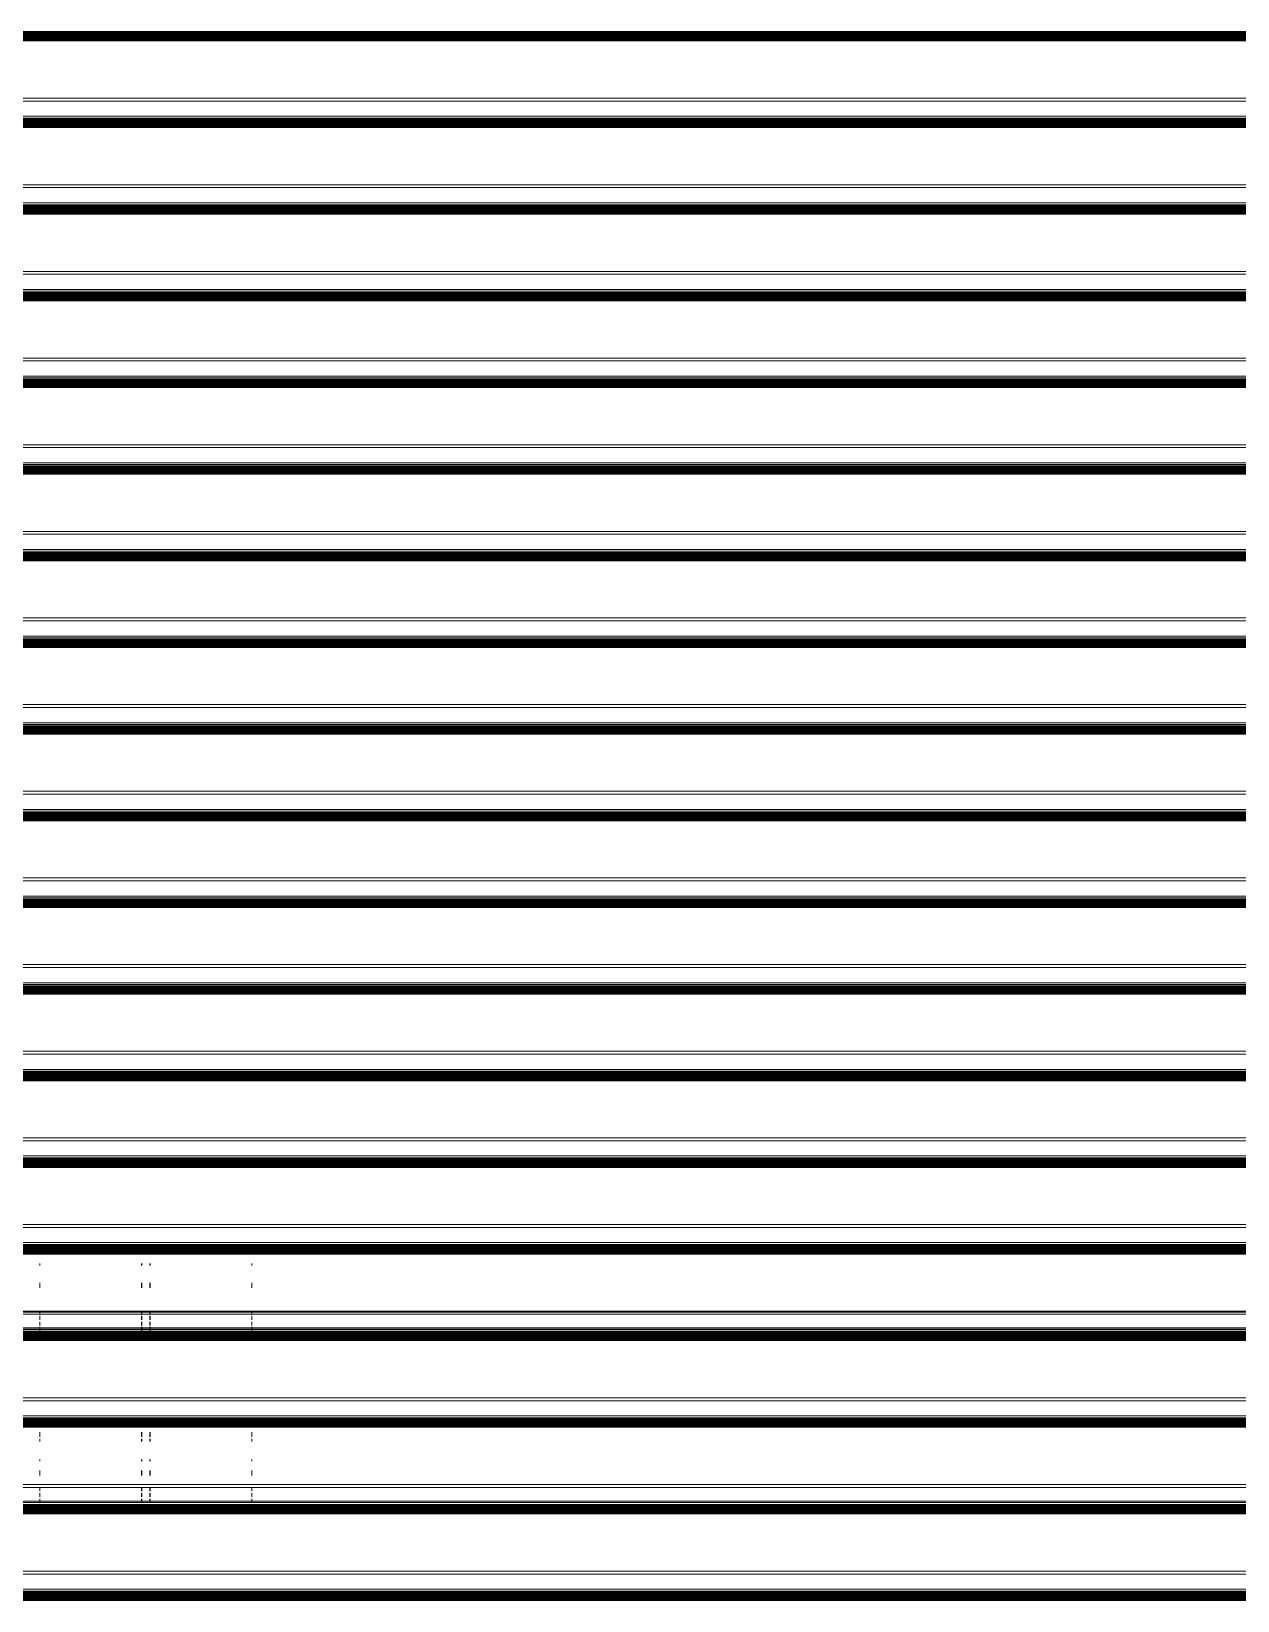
# Model space of a CAD drawing. Header units: inches. Extents: x 5914 to 162157, y -20538 to 282354.
# Drawn here: x 154312.62 to 154338.72, y -20333.28 to -20299.34 of the extents above; entities that cross this region are included whole.
import ezdxf

# ---------------------------------------------------------------- set-up
doc = ezdxf.new("R2010")
doc.units = ezdxf.units.IN
doc.header["$MEASUREMENT"] = 0
doc.layers.add('DOOR-WIN RA', color=3, linetype='Continuous', lineweight=20)
doc.layers.add('HATCH RA', color=8, linetype='Continuous', lineweight=5)

# ---------------------------------------------------------------- blocks, each defined once
blk = doc.blocks.new('TDG')
at = {"layer": 'DOOR-WIN RA'}
for p, q in [((158902.078, -15992.603), (158968.483, -15992.603)), ((158968.481, -15992.628), (158902.078, -15992.628)), ((158968.481, -15992.631), (158902.078, -15992.631)), ((158968.48, -15992.647), (158902.078, -15992.647)), ((158968.48, -15992.664), (158902.078, -15992.664)), ((158968.479, -15992.683), (158902.078, -15992.683)), ((158968.479, -15992.702), (158902.078, -15992.702)), ((158968.479, -15992.721), (158902.078, -15992.721)), ((158968.478, -15992.741), (158902.078, -15992.741)), ((158968.479, -15992.761), (158902.078, -15992.761)), ((158968.479, -15992.781), (158902.078, -15992.781)), ((158968.479, -15992.8), (158902.078, -15992.8)), ((158968.48, -15992.818), (158902.078, -15992.818)), ((158968.476, -15994.111), (158902.078, -15994.111)), ((158968.472, -15994.177), (158902.078, -15994.177)), ((158968.483, -15994.52), (158902.078, -15994.52)), ((158902.078, -15994.562), (158968.58, -15994.562)), ((158968.481, -15994.587), (158902.078, -15994.587)), ((158968.481, -15994.589), (158902.078, -15994.589)), ((158968.48, -15994.606), (158902.078, -15994.606)), ((158968.48, -15994.623), (158902.078, -15994.623)), ((158968.479, -15994.641), (158902.078, -15994.641)), ((158968.479, -15994.66), (158902.078, -15994.66)), ((158968.479, -15994.68), (158902.078, -15994.68)), ((158968.478, -15994.7), (158902.078, -15994.7)), ((158968.479, -15994.72), (158902.078, -15994.72)), ((158968.479, -15994.739), (158902.078, -15994.739)), ((158968.479, -15994.758), (158902.078, -15994.758)), ((158968.48, -15994.777), (158902.078, -15994.777)), ((158968.476, -15996.07), (158902.078, -15996.07)), ((158968.472, -15996.135), (158902.078, -15996.135)), ((158968.483, -15996.479), (158902.078, -15996.479)), ((158902.078, -15996.521), (158968.483, -15996.521)), ((158968.481, -15996.546), (158902.078, -15996.546)), ((158968.481, -15996.548), (158902.078, -15996.548)), ((158968.48, -15996.564), (158902.078, -15996.564)), ((158968.48, -15996.582), (158902.078, -15996.582)), ((158968.479, -15996.6), (158902.078, -15996.6)), ((158968.479, -15996.619), (158902.078, -15996.619)), ((158968.479, -15996.639), (158902.078, -15996.639)), ((158968.478, -15996.659), (158902.078, -15996.659)), ((158968.479, -15996.679), (158902.078, -15996.679)), ((158968.479, -15996.698), (158902.078, -15996.698)), ((158968.479, -15996.717), (158902.078, -15996.717)), ((158968.48, -15996.735), (158902.078, -15996.735)), ((158968.476, -15998.029), (158902.078, -15998.029)), ((158968.472, -15998.094), (158902.078, -15998.094)), ((158968.483, -15998.438), (158902.078, -15998.438)), ((158902.078, -15998.479), (158968.483, -15998.479)), ((158968.481, -15998.504), (158902.078, -15998.504)), ((158968.481, -15998.507), (158902.078, -15998.507)), ((158968.48, -15998.523), (158902.078, -15998.523)), ((158968.48, -15998.54), (158902.078, -15998.54)), ((158968.479, -15998.559), (158902.078, -15998.559)), ((158968.479, -15998.578), (158902.078, -15998.578)), ((158968.479, -15998.597), (158902.078, -15998.597)), ((158968.478, -15998.617), (158902.078, -15998.617)), ((158968.479, -15998.637), (158902.078, -15998.637)), ((158968.479, -15998.657), (158902.078, -15998.657)), ((158968.479, -15998.676), (158902.078, -15998.676)), ((158968.48, -15998.694), (158902.078, -15998.694)), ((158968.476, -15999.987), (158902.078, -15999.987)), ((158968.472, -16000.053), (158902.078, -16000.053)), ((158968.483, -16000.396), (158902.078, -16000.396)), ((158902.078, -16000.438), (158968.483, -16000.438)), ((158968.481, -16000.463), (158902.078, -16000.463)), ((158968.481, -16000.466), (158902.078, -16000.466)), ((158968.48, -16000.482), (158902.078, -16000.482)), ((158968.48, -16000.499), (158902.078, -16000.499)), ((158968.479, -16000.517), (158902.078, -16000.517)), ((158968.479, -16000.536), (158902.078, -16000.536)), ((158968.479, -16000.556), (158902.078, -16000.556)), ((158968.478, -16000.576), (158902.078, -16000.576)), ((158968.479, -16000.596), (158902.078, -16000.596)), ((158968.479, -16000.616), (158902.078, -16000.616)), ((158968.479, -16000.635), (158902.078, -16000.635)), ((158968.48, -16000.653), (158902.078, -16000.653)), ((158968.476, -16001.946), (158902.078, -16001.946)), ((158968.472, -16002.011), (158902.078, -16002.011)), ((158968.483, -16002.355), (158902.078, -16002.355)), ((158902.078, -16002.397), (158968.483, -16002.397)), ((158968.481, -16002.422), (158902.078, -16002.422)), ((158968.481, -16002.424), (158902.078, -16002.424)), ((158968.48, -16002.44), (158902.078, -16002.44)), ((158968.48, -16002.458), (158902.078, -16002.458)), ((158968.479, -16002.476), (158902.078, -16002.476)), ((158968.479, -16002.495), (158902.078, -16002.495)), ((158968.479, -16002.515), (158902.078, -16002.515)), ((158968.478, -16002.535), (158902.078, -16002.535)), ((158968.479, -16002.555), (158902.078, -16002.555)), ((158968.479, -16002.574), (158902.078, -16002.574)), ((158968.479, -16002.593), (158902.078, -16002.593)), ((158968.48, -16002.611), (158902.078, -16002.611)), ((158968.476, -16003.905), (158902.078, -16003.905)), ((158968.472, -16003.97), (158902.078, -16003.97)), ((158968.483, -16004.314), (158902.078, -16004.314)), ((158902.078, -16004.355), (158968.58, -16004.355)), ((158968.481, -16004.38), (158902.078, -16004.38)), ((158968.481, -16004.383), (158902.078, -16004.383)), ((158968.48, -16004.399), (158902.078, -16004.399)), ((158968.48, -16004.416), (158902.078, -16004.416)), ((158968.479, -16004.435), (158902.078, -16004.435)), ((158968.479, -16004.454), (158902.078, -16004.454)), ((158968.479, -16004.474), (158902.078, -16004.474)), ((158968.478, -16004.493), (158902.078, -16004.493)), ((158968.479, -16004.513), (158902.078, -16004.513)), ((158968.479, -16004.533), (158902.078, -16004.533)), ((158968.479, -16004.552), (158902.078, -16004.552)), ((158968.48, -16004.57), (158902.078, -16004.57)), ((158968.476, -16005.863), (158902.078, -16005.863)), ((158968.472, -16005.929), (158902.078, -16005.929)), ((158968.483, -16006.272), (158902.078, -16006.272)), ((158902.078, -16006.314), (158968.483, -16006.314)), ((158968.481, -16006.339), (158902.078, -16006.339)), ((158968.481, -16006.342), (158902.078, -16006.342)), ((158968.48, -16006.358), (158902.078, -16006.358)), ((158968.48, -16006.375), (158902.078, -16006.375)), ((158968.479, -16006.393), (158902.078, -16006.393)), ((158968.479, -16006.413), (158902.078, -16006.413)), ((158968.479, -16006.432), (158902.078, -16006.432)), ((158968.478, -16006.452), (158902.078, -16006.452)), ((158968.479, -16006.472), (158902.078, -16006.472)), ((158968.479, -16006.492), (158902.078, -16006.492)), ((158968.479, -16006.511), (158902.078, -16006.511)), ((158968.48, -16006.529), (158902.078, -16006.529)), ((158968.476, -16007.822), (158902.078, -16007.822)), ((158968.472, -16007.888), (158902.078, -16007.888)), ((158968.483, -16008.231), (158902.078, -16008.231)), ((158902.078, -16008.273), (158968.483, -16008.273)), ((158968.481, -16008.298), (158902.078, -16008.298)), ((158968.481, -16008.3), (158902.078, -16008.3)), ((158968.48, -16008.316), (158902.078, -16008.316)), ((158968.48, -16008.334), (158902.078, -16008.334)), ((158968.479, -16008.352), (158902.078, -16008.352)), ((158968.479, -16008.371), (158902.078, -16008.371)), ((158968.479, -16008.391), (158902.078, -16008.391)), ((158968.478, -16008.411), (158902.078, -16008.411)), ((158968.479, -16008.431), (158902.078, -16008.431)), ((158968.479, -16008.45), (158902.078, -16008.45)), ((158968.479, -16008.469), (158902.078, -16008.469)), ((158968.48, -16008.487), (158902.078, -16008.487)), ((158968.476, -16009.781), (158902.078, -16009.781)), ((158968.472, -16009.846), (158902.078, -16009.846)), ((158968.483, -16010.19), (158902.078, -16010.19)), ((158902.078, -16010.231), (158968.483, -16010.231)), ((158968.481, -16010.256), (158902.078, -16010.256)), ((158968.481, -16010.259), (158902.078, -16010.259)), ((158968.48, -16010.275), (158902.078, -16010.275)), ((158968.48, -16010.292), (158902.078, -16010.292)), ((158968.479, -16010.311), (158902.078, -16010.311)), ((158968.479, -16010.33), (158902.078, -16010.33)), ((158968.479, -16010.35), (158902.078, -16010.35)), ((158968.478, -16010.369), (158902.078, -16010.369)), ((158968.479, -16010.389), (158902.078, -16010.389)), ((158968.479, -16010.409), (158902.078, -16010.409)), ((158968.479, -16010.428), (158902.078, -16010.428)), ((158968.48, -16010.446), (158902.078, -16010.446)), ((158968.476, -16011.739), (158902.078, -16011.739)), ((158968.472, -16011.805), (158902.078, -16011.805)), ((158968.483, -16012.148), (158902.078, -16012.148)), ((158902.078, -16012.19), (158968.483, -16012.19)), ((158968.481, -16012.215), (158902.078, -16012.215)), ((158968.481, -16012.218), (158902.078, -16012.218)), ((158968.48, -16012.234), (158902.078, -16012.234)), ((158968.48, -16012.251), (158902.078, -16012.251)), ((158968.479, -16012.269), (158902.078, -16012.269)), ((158968.479, -16012.289), (158902.078, -16012.289)), ((158968.479, -16012.308), (158902.078, -16012.308)), ((158968.478, -16012.328), (158902.078, -16012.328)), ((158968.479, -16012.348), (158902.078, -16012.348)), ((158968.479, -16012.368), (158902.078, -16012.368)), ((158968.479, -16012.387), (158902.078, -16012.387)), ((158968.48, -16012.405), (158902.078, -16012.405)), ((158968.476, -16013.698), (158902.078, -16013.698)), ((158968.472, -16013.764), (158902.078, -16013.764)), ((158968.483, -16014.107), (158902.078, -16014.107)), ((158902.078, -16014.149), (158968.483, -16014.149)), ((158968.481, -16014.174), (158902.078, -16014.174)), ((158968.481, -16014.176), (158902.078, -16014.176)), ((158968.48, -16014.192), (158902.078, -16014.192)), ((158968.48, -16014.21), (158902.078, -16014.21)), ((158968.479, -16014.228), (158902.078, -16014.228)), ((158968.479, -16014.247), (158902.078, -16014.247)), ((158968.479, -16014.267), (158902.078, -16014.267)), ((158968.478, -16014.287), (158902.078, -16014.287)), ((158968.479, -16014.307), (158902.078, -16014.307)), ((158968.479, -16014.326), (158902.078, -16014.326)), ((158968.479, -16014.345), (158902.078, -16014.345)), ((158968.48, -16014.364), (158902.078, -16014.364)), ((158968.476, -16015.657), (158902.078, -16015.657)), ((158968.472, -16015.722), (158902.078, -16015.722)), ((158968.483, -16016.066), (158902.078, -16016.066)), ((158902.078, -16016.107), (158968.483, -16016.107)), ((158968.481, -16016.132), (158902.078, -16016.132)), ((158968.481, -16016.135), (158902.078, -16016.135)), ((158968.48, -16016.151), (158902.078, -16016.151)), ((158968.48, -16016.168), (158902.078, -16016.168)), ((158968.479, -16016.187), (158902.078, -16016.187)), ((158968.479, -16016.206), (158902.078, -16016.206)), ((158968.479, -16016.226), (158902.078, -16016.226)), ((158968.478, -16016.246), (158902.078, -16016.246)), ((158968.479, -16016.265), (158902.078, -16016.265)), ((158968.479, -16016.285), (158902.078, -16016.285)), ((158968.479, -16016.304), (158902.078, -16016.304)), ((158968.48, -16016.322), (158902.078, -16016.322)), ((158968.476, -16017.615), (158902.078, -16017.615)), ((158968.472, -16017.681), (158902.078, -16017.681)), ((158968.483, -16018.024), (158902.078, -16018.024)), ((158902.078, -16018.066), (158968.483, -16018.066)), ((158968.481, -16018.091), (158902.078, -16018.091)), ((158968.481, -16018.094), (158902.078, -16018.094)), ((158968.48, -16018.11), (158902.078, -16018.11)), ((158968.48, -16018.127), (158902.078, -16018.127)), ((158968.479, -16018.145), (158902.078, -16018.145)), ((158968.479, -16018.165), (158902.078, -16018.165)), ((158968.479, -16018.184), (158902.078, -16018.184)), ((158968.478, -16018.204), (158902.078, -16018.204)), ((158968.479, -16018.224), (158902.078, -16018.224)), ((158968.479, -16018.244), (158902.078, -16018.244)), ((158968.479, -16018.263), (158902.078, -16018.263)), ((158968.48, -16018.281), (158902.078, -16018.281)), ((158968.476, -16019.574), (158902.078, -16019.574)), ((158968.472, -16019.64), (158902.078, -16019.64)), ((158968.483, -16019.983), (158902.078, -16019.983)), ((158917.046, -16020.025), (158917.429, -16020.025)), ((158917.429, -16020.05), (158917.046, -16020.05)), ((158917.429, -16020.052), (158917.046, -16020.052)), ((158917.429, -16020.068), (158917.046, -16020.068)), ((158917.429, -16020.086), (158917.046, -16020.086)), ((158917.429, -16020.104), (158917.046, -16020.104)), ((158917.429, -16020.106), (158917.046, -16020.106)), ((158917.429, -16020.123), (158917.046, -16020.123)), ((158917.429, -16020.143), (158917.046, -16020.143)), ((158917.429, -16020.05), (158917.429, -16020.025)), ((158917.429, -16020.025), (158919.73, -16020.025)), ((158919.73, -16020.05), (158917.429, -16020.05)), ((158917.429, -16020.052), (158917.429, -16020.05)), ((158919.73, -16020.052), (158917.429, -16020.052)), ((158917.429, -16020.068), (158917.429, -16020.052)), ((158919.73, -16020.068), (158917.429, -16020.068)), ((158917.429, -16020.086), (158917.429, -16020.068)), ((158919.73, -16020.086), (158917.429, -16020.086)), ((158917.429, -16020.104), (158917.429, -16020.086)), ((158917.429, -16020.106), (158917.429, -16020.104)), ((158919.73, -16020.104), (158917.429, -16020.104)), ((158917.429, -16020.123), (158917.429, -16020.106)), ((158919.73, -16020.106), (158917.429, -16020.106)), ((158919.73, -16020.123), (158917.429, -16020.123)), ((158917.429, -16020.164), (158917.429, -16020.143)), ((158919.73, -16020.143), (158917.429, -16020.143)), ((158919.73, -16020.025), (158919.73, -16020.05)), ((158919.73, -16020.025), (158919.739, -16020.025)), ((158919.739, -16020.05), (158919.73, -16020.05)), ((158919.73, -16020.05), (158919.73, -16020.052)), ((158919.739, -16020.052), (158919.73, -16020.052)), ((158919.73, -16020.052), (158919.73, -16020.068)), ((158919.739, -16020.068), (158919.73, -16020.068)), ((158919.73, -16020.068), (158919.73, -16020.086)), ((158919.739, -16020.086), (158919.73, -16020.086)), ((158919.73, -16020.104), (158919.73, -16020.086)), ((158919.73, -16020.104), (158919.73, -16020.106)), ((158919.739, -16020.104), (158919.73, -16020.104)), ((158919.73, -16020.106), (158919.73, -16020.123)), ((158919.739, -16020.106), (158919.73, -16020.106)), ((158919.739, -16020.123), (158919.73, -16020.123)), ((158919.73, -16020.143), (158919.73, -16020.164)), ((158919.739, -16020.143), (158919.73, -16020.143)), ((158919.739, -16020.025), (158919.739, -16020.05)), ((158919.739, -16020.025), (158919.917, -16020.025)), ((158919.917, -16020.05), (158919.739, -16020.05)), ((158919.739, -16020.05), (158919.739, -16020.052)), ((158919.917, -16020.052), (158919.739, -16020.052)), ((158919.739, -16020.052), (158919.739, -16020.068)), ((158919.739, -16020.068), (158919.739, -16020.086)), ((158919.917, -16020.068), (158919.739, -16020.068)), ((158919.917, -16020.086), (158919.739, -16020.086)), ((158919.739, -16020.104), (158919.739, -16020.086)), ((158919.917, -16020.103), (158919.739, -16020.104)), ((158919.739, -16020.104), (158919.739, -16020.106)), ((158919.739, -16020.106), (158919.739, -16020.123)), ((158919.917, -16020.106), (158919.739, -16020.106)), ((158919.917, -16020.123), (158919.739, -16020.123)), ((158919.739, -16020.143), (158919.739, -16020.164)), ((158919.917, -16020.143), (158919.739, -16020.143)), ((158919.917, -16020.05), (158919.917, -16020.025)), ((158919.917, -16020.025), (158919.925, -16020.025)), ((158919.917, -16020.052), (158919.917, -16020.05)), ((158919.925, -16020.05), (158919.917, -16020.05)), ((158919.917, -16020.068), (158919.917, -16020.052)), ((158919.925, -16020.052), (158919.917, -16020.052)), ((158919.917, -16020.086), (158919.917, -16020.068)), ((158919.925, -16020.068), (158919.917, -16020.068)), ((158919.917, -16020.103), (158919.917, -16020.086)), ((158919.925, -16020.086), (158919.917, -16020.086)), ((158919.925, -16020.104), (158919.917, -16020.103)), ((158919.917, -16020.106), (158919.917, -16020.103)), ((158919.917, -16020.123), (158919.917, -16020.106)), ((158919.925, -16020.106), (158919.917, -16020.106)), ((158919.925, -16020.123), (158919.917, -16020.123)), ((158919.917, -16020.164), (158919.917, -16020.143)), ((158919.925, -16020.143), (158919.917, -16020.143)), ((158919.925, -16020.025), (158919.925, -16020.05)), ((158919.925, -16020.025), (158922.225, -16020.025)), ((158919.925, -16020.05), (158919.925, -16020.052)), ((158922.225, -16020.05), (158919.925, -16020.05)), ((158919.925, -16020.052), (158919.925, -16020.068)), ((158922.225, -16020.052), (158919.925, -16020.052)), ((158919.925, -16020.068), (158919.925, -16020.086)), ((158922.225, -16020.068), (158919.925, -16020.068)), ((158922.225, -16020.086), (158919.925, -16020.086)), ((158919.925, -16020.104), (158919.925, -16020.086)), ((158919.925, -16020.104), (158919.925, -16020.106)), ((158922.225, -16020.104), (158919.925, -16020.104)), ((158919.925, -16020.106), (158919.925, -16020.123)), ((158922.225, -16020.106), (158919.925, -16020.106)), ((158922.225, -16020.123), (158919.925, -16020.123)), ((158919.925, -16020.143), (158919.925, -16020.164)), ((158922.225, -16020.143), (158919.925, -16020.143)), ((158922.225, -16020.05), (158922.225, -16020.025)), ((158922.225, -16020.025), (158947.338, -16020.025)), ((158922.225, -16020.052), (158922.225, -16020.05)), ((158947.338, -16020.05), (158922.225, -16020.05)), ((158922.225, -16020.068), (158922.225, -16020.052)), ((158947.338, -16020.052), (158922.225, -16020.052)), ((158922.225, -16020.086), (158922.225, -16020.068)), ((158947.338, -16020.068), (158922.225, -16020.068)), ((158947.338, -16020.086), (158922.225, -16020.086)), ((158922.225, -16020.104), (158922.225, -16020.086)), ((158947.338, -16020.103), (158922.225, -16020.104)), ((158922.225, -16020.106), (158922.225, -16020.104)), ((158922.225, -16020.123), (158922.225, -16020.106)), ((158947.338, -16020.106), (158922.225, -16020.106)), ((158947.338, -16020.123), (158922.225, -16020.123)), ((158922.225, -16020.164), (158922.225, -16020.143)), ((158947.338, -16020.143), (158922.225, -16020.143)), ((158917.429, -16020.164), (158917.046, -16020.164)), ((158917.429, -16020.183), (158917.046, -16020.183)), ((158917.429, -16020.193), (158917.046, -16020.193)), ((158917.429, -16020.202), (158917.046, -16020.202)), ((158917.429, -16020.221), (158917.046, -16020.221)), ((158917.429, -16020.24), (158917.046, -16020.24)), ((158919.73, -16020.164), (158917.429, -16020.164)), ((158917.429, -16020.183), (158917.429, -16020.164)), ((158917.429, -16020.193), (158917.429, -16020.183)), ((158919.73, -16020.183), (158917.429, -16020.183)), ((158917.429, -16020.202), (158917.429, -16020.193)), ((158919.73, -16020.193), (158917.429, -16020.193)), ((158917.429, -16020.221), (158917.429, -16020.202)), ((158919.73, -16020.202), (158917.429, -16020.202)), ((158917.429, -16020.24), (158917.429, -16020.221)), ((158919.73, -16020.221), (158917.429, -16020.221)), ((158919.73, -16020.24), (158917.429, -16020.24)), ((158917.429, -16020.499), (158917.429, -16020.453)), ((158919.73, -16020.164), (158919.73, -16020.183)), ((158919.739, -16020.164), (158919.73, -16020.164)), ((158919.73, -16020.183), (158919.73, -16020.193)), ((158919.739, -16020.183), (158919.73, -16020.183)), ((158919.73, -16020.193), (158919.73, -16020.202)), ((158919.739, -16020.193), (158919.73, -16020.193)), ((158919.73, -16020.202), (158919.73, -16020.221)), ((158919.739, -16020.202), (158919.73, -16020.202)), ((158919.73, -16020.221), (158919.73, -16020.24)), ((158919.739, -16020.221), (158919.73, -16020.221)), ((158919.739, -16020.24), (158919.73, -16020.24)), ((158919.73, -16020.453), (158919.73, -16020.499)), ((158919.739, -16020.164), (158919.739, -16020.183)), ((158919.917, -16020.164), (158919.739, -16020.164)), ((158919.739, -16020.183), (158919.739, -16020.193)), ((158919.917, -16020.183), (158919.739, -16020.183)), ((158919.739, -16020.193), (158919.739, -16020.202)), ((158919.917, -16020.193), (158919.739, -16020.193)), ((158919.739, -16020.202), (158919.739, -16020.221)), ((158919.917, -16020.202), (158919.739, -16020.202)), ((158919.739, -16020.221), (158919.739, -16020.24)), ((158919.917, -16020.221), (158919.739, -16020.221)), ((158919.917, -16020.24), (158919.739, -16020.24)), ((158919.739, -16020.453), (158919.739, -16020.499)), ((158919.917, -16020.183), (158919.917, -16020.164)), ((158919.925, -16020.164), (158919.917, -16020.164)), ((158919.917, -16020.193), (158919.917, -16020.183)), ((158919.925, -16020.183), (158919.917, -16020.183)), ((158919.917, -16020.202), (158919.917, -16020.193)), ((158919.925, -16020.193), (158919.917, -16020.193)), ((158919.917, -16020.221), (158919.917, -16020.202)), ((158919.925, -16020.202), (158919.917, -16020.202)), ((158919.917, -16020.24), (158919.917, -16020.221)), ((158919.925, -16020.221), (158919.917, -16020.221)), ((158919.925, -16020.24), (158919.917, -16020.24)), ((158919.917, -16020.499), (158919.917, -16020.453)), ((158919.925, -16020.164), (158919.925, -16020.183)), ((158922.225, -16020.164), (158919.925, -16020.164)), ((158919.925, -16020.183), (158919.925, -16020.193)), ((158922.225, -16020.183), (158919.925, -16020.183)), ((158919.925, -16020.193), (158919.925, -16020.202)), ((158922.225, -16020.193), (158919.925, -16020.193)), ((158919.925, -16020.202), (158919.925, -16020.221)), ((158922.225, -16020.202), (158919.925, -16020.202)), ((158919.925, -16020.221), (158919.925, -16020.24)), ((158922.225, -16020.221), (158919.925, -16020.221)), ((158922.225, -16020.24), (158919.925, -16020.24)), ((158919.925, -16020.453), (158919.925, -16020.499)), ((158947.338, -16020.163), (158922.225, -16020.164)), ((158922.225, -16020.183), (158922.225, -16020.164)), ((158922.225, -16020.193), (158922.225, -16020.183)), ((158947.338, -16020.183), (158922.225, -16020.183)), ((158922.225, -16020.202), (158922.225, -16020.193)), ((158947.338, -16020.193), (158922.225, -16020.193)), ((158922.225, -16020.221), (158922.225, -16020.202)), ((158947.338, -16020.202), (158922.225, -16020.202)), ((158922.225, -16020.24), (158922.225, -16020.221)), ((158947.338, -16020.221), (158922.225, -16020.221)), ((158947.338, -16020.24), (158922.225, -16020.24)), ((158922.225, -16020.499), (158922.225, -16020.453)), ((158917.429, -16021.002), (158917.429, -16020.891)), ((158919.73, -16020.891), (158919.73, -16021.002)), ((158919.739, -16020.891), (158919.739, -16021.002)), ((158919.917, -16021.002), (158919.917, -16020.891)), ((158919.925, -16020.891), (158919.925, -16021.002)), ((158922.225, -16021.002), (158922.225, -16020.891)), ((158917.429, -16021.533), (158917.046, -16021.533)), ((158917.429, -16021.554), (158917.046, -16021.554)), ((158917.429, -16021.554), (158917.429, -16021.533)), ((158919.73, -16021.533), (158917.429, -16021.533)), ((158917.429, -16021.598), (158917.429, -16021.554)), ((158919.73, -16021.554), (158917.429, -16021.554)), ((158919.73, -16021.533), (158919.73, -16021.554)), ((158919.739, -16021.533), (158919.73, -16021.533)), ((158919.73, -16021.554), (158919.73, -16021.598)), ((158919.739, -16021.554), (158919.73, -16021.554)), ((158919.739, -16021.533), (158919.739, -16021.554)), ((158919.917, -16021.533), (158919.739, -16021.533)), ((158919.739, -16021.554), (158919.739, -16021.598)), ((158919.917, -16021.554), (158919.739, -16021.554)), ((158919.917, -16021.554), (158919.917, -16021.533)), ((158919.925, -16021.533), (158919.917, -16021.533)), ((158919.917, -16021.598), (158919.917, -16021.554)), ((158919.925, -16021.554), (158919.917, -16021.554)), ((158919.925, -16021.533), (158919.925, -16021.554)), ((158922.225, -16021.533), (158919.925, -16021.533)), ((158919.925, -16021.554), (158919.925, -16021.598)), ((158922.225, -16021.554), (158919.925, -16021.554)), ((158922.225, -16021.554), (158922.225, -16021.533)), ((158947.338, -16021.533), (158922.225, -16021.533)), ((158922.225, -16021.598), (158922.225, -16021.554)), ((158947.338, -16021.554), (158922.225, -16021.554)), ((158917.429, -16021.598), (158917.046, -16021.598)), ((158917.429, -16021.905), (158917.046, -16021.905)), ((158919.73, -16021.598), (158917.429, -16021.598)), ((158917.429, -16021.726), (158917.429, -16021.638)), ((158917.429, -16021.853), (158917.429, -16021.771)), ((158917.429, -16021.905), (158917.429, -16021.887)), ((158917.429, -16021.942), (158917.429, -16021.905)), ((158919.73, -16021.905), (158917.429, -16021.905)), ((158919.739, -16021.598), (158919.73, -16021.598)), ((158919.73, -16021.638), (158919.73, -16021.726)), ((158919.73, -16021.771), (158919.73, -16021.853)), ((158919.73, -16021.887), (158919.73, -16021.905)), ((158919.73, -16021.905), (158919.73, -16021.942)), ((158919.739, -16021.905), (158919.73, -16021.905)), ((158919.917, -16021.598), (158919.739, -16021.598)), ((158919.739, -16021.638), (158919.739, -16021.726)), ((158919.739, -16021.771), (158919.739, -16021.853)), ((158919.739, -16021.887), (158919.739, -16021.905)), ((158919.739, -16021.905), (158919.739, -16021.942)), ((158919.917, -16021.905), (158919.739, -16021.905)), ((158919.925, -16021.598), (158919.917, -16021.598)), ((158919.917, -16021.726), (158919.917, -16021.638)), ((158919.917, -16021.853), (158919.917, -16021.771)), ((158919.917, -16021.905), (158919.917, -16021.887)), ((158919.917, -16021.942), (158919.917, -16021.905)), ((158919.925, -16021.905), (158919.917, -16021.905)), ((158922.225, -16021.598), (158919.925, -16021.598)), ((158919.925, -16021.638), (158919.925, -16021.726)), ((158919.925, -16021.771), (158919.925, -16021.853)), ((158919.925, -16021.887), (158919.925, -16021.905)), ((158919.925, -16021.905), (158919.925, -16021.942)), ((158922.225, -16021.905), (158919.925, -16021.905)), ((158947.338, -16021.598), (158922.225, -16021.598)), ((158922.225, -16021.726), (158922.225, -16021.638)), ((158922.225, -16021.853), (158922.225, -16021.771)), ((158922.225, -16021.905), (158922.225, -16021.887)), ((158922.225, -16021.942), (158922.225, -16021.905)), ((158947.338, -16021.905), (158922.225, -16021.905)), ((158968.481, -16022.008), (158902.078, -16022.008)), ((158968.481, -16022.011), (158902.078, -16022.011)), ((158968.48, -16022.027), (158902.078, -16022.027)), ((158968.48, -16022.044), (158902.078, -16022.044)), ((158968.479, -16022.063), (158902.078, -16022.063)), ((158968.479, -16022.082), (158902.078, -16022.082)), ((158968.479, -16022.102), (158902.078, -16022.102)), ((158968.478, -16022.122), (158902.078, -16022.122)), ((158968.479, -16022.141), (158902.078, -16022.141)), ((158968.479, -16022.161), (158902.078, -16022.161)), ((158968.479, -16022.18), (158902.078, -16022.18)), ((158968.48, -16022.198), (158902.078, -16022.198)), ((158917.429, -16021.942), (158917.046, -16021.942)), ((158917.429, -16021.948), (158917.046, -16021.948)), ((158917.046, -16021.983), (158917.429, -16021.983)), ((158917.429, -16021.948), (158917.429, -16021.942)), ((158919.73, -16021.942), (158917.429, -16021.942)), ((158917.429, -16021.983), (158917.429, -16021.948)), ((158919.73, -16021.948), (158917.429, -16021.948)), ((158917.429, -16021.983), (158919.73, -16021.983)), ((158919.73, -16021.942), (158919.73, -16021.948)), ((158919.739, -16021.942), (158919.73, -16021.942)), ((158919.73, -16021.948), (158919.73, -16021.983)), ((158919.739, -16021.948), (158919.73, -16021.948)), ((158919.73, -16021.983), (158919.739, -16021.983)), ((158919.739, -16021.942), (158919.739, -16021.948)), ((158919.917, -16021.942), (158919.739, -16021.942)), ((158919.739, -16021.948), (158919.739, -16021.983)), ((158919.917, -16021.948), (158919.739, -16021.948)), ((158919.739, -16021.983), (158919.917, -16021.983)), ((158919.917, -16021.948), (158919.917, -16021.942)), ((158919.925, -16021.942), (158919.917, -16021.942)), ((158919.917, -16021.983), (158919.917, -16021.948)), ((158919.925, -16021.948), (158919.917, -16021.948)), ((158919.917, -16021.983), (158919.925, -16021.983)), ((158919.925, -16021.942), (158919.925, -16021.948)), ((158922.225, -16021.942), (158919.925, -16021.942)), ((158919.925, -16021.948), (158919.925, -16021.983)), ((158922.225, -16021.948), (158919.925, -16021.948)), ((158919.925, -16021.983), (158922.225, -16021.983)), ((158922.225, -16021.948), (158922.225, -16021.942)), ((158947.338, -16021.942), (158922.225, -16021.942)), ((158922.225, -16021.983), (158922.225, -16021.948)), ((158947.338, -16021.948), (158922.225, -16021.948)), ((158922.225, -16021.983), (158947.338, -16021.983)), ((158968.476, -16023.491), (158902.078, -16023.491)), ((158968.472, -16023.557), (158902.078, -16023.557)), ((158968.483, -16023.9), (158902.078, -16023.9)), ((158917.046, -16023.942), (158917.429, -16023.942)), ((158917.429, -16023.967), (158917.046, -16023.967)), ((158917.429, -16023.97), (158917.046, -16023.97)), ((158917.429, -16023.986), (158917.046, -16023.986)), ((158917.429, -16024.003), (158917.046, -16024.003)), ((158917.429, -16024.022), (158917.046, -16024.022)), ((158917.429, -16024.023), (158917.046, -16024.023)), ((158917.429, -16024.041), (158917.046, -16024.041)), ((158917.429, -16023.967), (158917.429, -16023.942)), ((158917.429, -16023.942), (158919.73, -16023.942)), ((158917.429, -16023.97), (158917.429, -16023.967)), ((158919.73, -16023.967), (158917.429, -16023.967)), ((158917.429, -16023.986), (158917.429, -16023.97)), ((158919.73, -16023.97), (158917.429, -16023.97)), ((158919.73, -16023.986), (158917.429, -16023.986)), ((158919.73, -16024.003), (158917.429, -16024.003)), ((158917.429, -16024.022), (158917.429, -16024.003)), ((158917.429, -16024.023), (158917.429, -16024.022)), ((158919.73, -16024.022), (158917.429, -16024.022)), ((158917.429, -16024.041), (158917.429, -16024.023)), ((158919.73, -16024.023), (158917.429, -16024.023)), ((158919.73, -16024.041), (158917.429, -16024.041)), ((158917.429, -16024.052), (158917.429, -16024.041)), ((158919.73, -16023.942), (158919.73, -16023.967)), ((158919.73, -16023.942), (158919.739, -16023.942)), ((158919.73, -16023.967), (158919.73, -16023.97)), ((158919.739, -16023.967), (158919.73, -16023.967)), ((158919.73, -16023.97), (158919.73, -16023.986)), ((158919.739, -16023.97), (158919.73, -16023.97)), ((158919.739, -16023.986), (158919.73, -16023.986)), ((158919.739, -16024.003), (158919.73, -16024.003)), ((158919.73, -16024.003), (158919.73, -16024.022)), ((158919.73, -16024.022), (158919.73, -16024.023)), ((158919.739, -16024.022), (158919.73, -16024.022)), ((158919.73, -16024.023), (158919.73, -16024.041)), ((158919.739, -16024.023), (158919.73, -16024.023)), ((158919.73, -16024.041), (158919.73, -16024.052)), ((158919.739, -16024.041), (158919.73, -16024.041)), ((158919.739, -16023.942), (158919.739, -16023.967)), ((158919.739, -16023.942), (158919.917, -16023.942)), ((158919.739, -16023.967), (158919.739, -16023.97)), ((158919.917, -16023.967), (158919.739, -16023.967)), ((158919.739, -16023.97), (158919.739, -16023.986)), ((158919.917, -16023.97), (158919.739, -16023.97)), ((158919.917, -16023.986), (158919.739, -16023.986)), ((158919.917, -16024.003), (158919.739, -16024.003)), ((158919.739, -16024.003), (158919.739, -16024.022)), ((158919.739, -16024.022), (158919.739, -16024.023)), ((158919.917, -16024.022), (158919.739, -16024.022)), ((158919.739, -16024.023), (158919.739, -16024.041)), ((158919.917, -16024.023), (158919.739, -16024.023)), ((158919.739, -16024.041), (158919.739, -16024.052)), ((158919.917, -16024.041), (158919.739, -16024.041)), ((158919.917, -16023.967), (158919.917, -16023.942)), ((158919.917, -16023.942), (158919.925, -16023.942)), ((158919.917, -16023.97), (158919.917, -16023.967)), ((158919.925, -16023.967), (158919.917, -16023.967)), ((158919.917, -16023.986), (158919.917, -16023.97)), ((158919.925, -16023.97), (158919.917, -16023.97)), ((158919.925, -16023.986), (158919.917, -16023.986)), ((158919.925, -16024.003), (158919.917, -16024.003)), ((158919.917, -16024.022), (158919.917, -16024.003)), ((158919.917, -16024.023), (158919.917, -16024.022)), ((158919.925, -16024.022), (158919.917, -16024.022)), ((158919.917, -16024.041), (158919.917, -16024.023)), ((158919.925, -16024.023), (158919.917, -16024.023)), ((158919.917, -16024.052), (158919.917, -16024.041)), ((158919.925, -16024.041), (158919.917, -16024.041)), ((158919.925, -16023.942), (158919.925, -16023.967)), ((158919.925, -16023.942), (158922.225, -16023.942)), ((158919.925, -16023.967), (158919.925, -16023.97)), ((158922.225, -16023.967), (158919.925, -16023.967)), ((158919.925, -16023.97), (158919.925, -16023.986)), ((158922.225, -16023.97), (158919.925, -16023.97)), ((158922.225, -16023.986), (158919.925, -16023.986)), ((158922.225, -16024.003), (158919.925, -16024.003)), ((158919.925, -16024.003), (158919.925, -16024.022)), ((158919.925, -16024.022), (158919.925, -16024.023)), ((158922.225, -16024.022), (158919.925, -16024.022)), ((158919.925, -16024.023), (158919.925, -16024.041)), ((158922.225, -16024.023), (158919.925, -16024.023)), ((158919.925, -16024.041), (158919.925, -16024.052)), ((158922.225, -16024.041), (158919.925, -16024.041)), ((158922.225, -16023.967), (158922.225, -16023.942)), ((158922.225, -16023.942), (158947.338, -16023.942)), ((158922.225, -16023.97), (158922.225, -16023.967)), ((158947.338, -16023.967), (158922.225, -16023.967)), ((158922.225, -16023.986), (158922.225, -16023.97)), ((158947.338, -16023.97), (158922.225, -16023.97)), ((158947.338, -16023.986), (158922.225, -16023.986)), ((158947.338, -16024.003), (158922.225, -16024.003)), ((158922.225, -16024.022), (158922.225, -16024.003)), ((158922.225, -16024.023), (158922.225, -16024.022)), ((158947.338, -16024.022), (158922.225, -16024.022)), ((158922.225, -16024.041), (158922.225, -16024.023)), ((158947.338, -16024.023), (158922.225, -16024.023)), ((158922.225, -16024.052), (158922.225, -16024.041)), ((158947.338, -16024.041), (158922.225, -16024.041)), ((158917.429, -16024.052), (158917.046, -16024.052)), ((158917.429, -16024.06), (158917.046, -16024.06)), ((158917.429, -16024.081), (158917.046, -16024.081)), ((158917.429, -16024.1), (158917.046, -16024.1)), ((158917.429, -16024.11), (158917.046, -16024.11)), ((158917.429, -16024.12), (158917.046, -16024.12)), ((158917.429, -16024.139), (158917.046, -16024.139)), ((158917.429, -16024.157), (158917.046, -16024.157)), ((158917.429, -16024.06), (158917.429, -16024.052)), ((158919.73, -16024.052), (158917.429, -16024.052)), ((158919.73, -16024.06), (158917.429, -16024.06)), ((158917.429, -16024.081), (158917.429, -16024.06)), ((158919.73, -16024.081), (158917.429, -16024.081)), ((158917.429, -16024.1), (158917.429, -16024.081)), ((158919.73, -16024.1), (158917.429, -16024.1)), ((158917.429, -16024.11), (158917.429, -16024.1)), ((158919.73, -16024.11), (158917.429, -16024.11)), ((158917.429, -16024.12), (158917.429, -16024.11)), ((158919.73, -16024.12), (158917.429, -16024.12)), ((158917.429, -16024.157), (158917.429, -16024.139)), ((158919.73, -16024.139), (158917.429, -16024.139)), ((158919.73, -16024.157), (158917.429, -16024.157)), ((158917.429, -16024.37), (158917.429, -16024.263)), ((158919.73, -16024.052), (158919.73, -16024.06)), ((158919.739, -16024.052), (158919.73, -16024.052)), ((158919.73, -16024.06), (158919.73, -16024.081)), ((158919.739, -16024.06), (158919.73, -16024.06)), ((158919.73, -16024.081), (158919.73, -16024.1)), ((158919.739, -16024.081), (158919.73, -16024.081)), ((158919.739, -16024.1), (158919.73, -16024.1)), ((158919.73, -16024.1), (158919.73, -16024.11)), ((158919.739, -16024.11), (158919.73, -16024.11)), ((158919.73, -16024.11), (158919.73, -16024.12)), ((158919.739, -16024.12), (158919.73, -16024.12)), ((158919.73, -16024.139), (158919.73, -16024.157)), ((158919.739, -16024.139), (158919.73, -16024.139)), ((158919.739, -16024.157), (158919.73, -16024.157)), ((158919.73, -16024.263), (158919.73, -16024.37)), ((158919.739, -16024.052), (158919.739, -16024.06)), ((158919.917, -16024.052), (158919.739, -16024.052)), ((158919.739, -16024.06), (158919.739, -16024.081)), ((158919.917, -16024.06), (158919.739, -16024.06)), ((158919.739, -16024.081), (158919.739, -16024.1)), ((158919.917, -16024.081), (158919.739, -16024.081)), ((158919.739, -16024.1), (158919.739, -16024.11)), ((158919.917, -16024.1), (158919.739, -16024.1)), ((158919.739, -16024.11), (158919.739, -16024.12)), ((158919.917, -16024.11), (158919.739, -16024.11)), ((158919.917, -16024.12), (158919.739, -16024.12)), ((158919.739, -16024.139), (158919.739, -16024.157)), ((158919.917, -16024.139), (158919.739, -16024.139)), ((158919.917, -16024.157), (158919.739, -16024.157)), ((158919.739, -16024.263), (158919.739, -16024.37)), ((158919.917, -16024.06), (158919.917, -16024.052)), ((158919.925, -16024.052), (158919.917, -16024.052)), ((158919.917, -16024.081), (158919.917, -16024.06)), ((158919.925, -16024.06), (158919.917, -16024.06)), ((158919.917, -16024.1), (158919.917, -16024.081)), ((158919.925, -16024.081), (158919.917, -16024.081)), ((158919.917, -16024.11), (158919.917, -16024.1)), ((158919.925, -16024.1), (158919.917, -16024.1)), ((158919.917, -16024.12), (158919.917, -16024.11)), ((158919.925, -16024.11), (158919.917, -16024.11)), ((158919.925, -16024.12), (158919.917, -16024.12)), ((158919.917, -16024.157), (158919.917, -16024.139)), ((158919.925, -16024.139), (158919.917, -16024.139)), ((158919.925, -16024.157), (158919.917, -16024.157)), ((158919.917, -16024.37), (158919.917, -16024.263)), ((158919.925, -16024.052), (158919.925, -16024.06)), ((158922.225, -16024.052), (158919.925, -16024.052)), ((158919.925, -16024.06), (158919.925, -16024.081)), ((158922.225, -16024.06), (158919.925, -16024.06)), ((158919.925, -16024.081), (158919.925, -16024.1)), ((158922.225, -16024.081), (158919.925, -16024.081)), ((158919.925, -16024.1), (158919.925, -16024.11)), ((158922.225, -16024.1), (158919.925, -16024.1)), ((158919.925, -16024.11), (158919.925, -16024.12)), ((158922.225, -16024.11), (158919.925, -16024.11)), ((158922.225, -16024.12), (158919.925, -16024.12)), ((158919.925, -16024.139), (158919.925, -16024.157)), ((158922.225, -16024.139), (158919.925, -16024.139)), ((158922.225, -16024.157), (158919.925, -16024.157)), ((158919.925, -16024.263), (158919.925, -16024.37)), ((158922.225, -16024.06), (158922.225, -16024.052)), ((158947.338, -16024.052), (158922.225, -16024.052)), ((158922.225, -16024.081), (158922.225, -16024.06)), ((158947.338, -16024.06), (158922.225, -16024.06)), ((158922.225, -16024.1), (158922.225, -16024.081)), ((158947.338, -16024.081), (158922.225, -16024.081)), ((158922.225, -16024.11), (158922.225, -16024.1)), ((158947.338, -16024.1), (158922.225, -16024.1)), ((158922.225, -16024.12), (158922.225, -16024.11)), ((158947.338, -16024.11), (158922.225, -16024.11)), ((158947.338, -16024.12), (158922.225, -16024.12)), ((158922.225, -16024.157), (158922.225, -16024.139)), ((158947.338, -16024.139), (158922.225, -16024.139)), ((158947.338, -16024.157), (158922.225, -16024.157)), ((158922.225, -16024.37), (158922.225, -16024.263)), ((158917.429, -16024.479), (158917.429, -16024.414)), ((158919.73, -16024.414), (158919.73, -16024.479)), ((158919.739, -16024.414), (158919.739, -16024.479)), ((158919.917, -16024.479), (158919.917, -16024.414)), ((158919.925, -16024.414), (158919.925, -16024.479)), ((158922.225, -16024.479), (158922.225, -16024.414)), ((158917.429, -16024.919), (158917.429, -16024.883)), ((158919.73, -16024.883), (158919.73, -16024.919)), ((158919.739, -16024.883), (158919.739, -16024.919)), ((158919.917, -16024.919), (158919.917, -16024.883)), ((158919.925, -16024.883), (158919.925, -16024.919)), ((158922.225, -16024.919), (158922.225, -16024.883)), ((158968.476, -16025.45), (158902.078, -16025.45)), ((158917.429, -16025.243), (158917.429, -16025.136)), ((158919.73, -16025.136), (158919.73, -16025.243)), ((158919.739, -16025.136), (158919.739, -16025.243)), ((158919.917, -16025.243), (158919.917, -16025.136)), ((158919.925, -16025.136), (158919.925, -16025.243)), ((158922.225, -16025.243), (158922.225, -16025.136)), ((158917.429, -16025.516), (158917.046, -16025.516)), ((158917.429, -16025.599), (158917.429, -16025.516)), ((158919.73, -16025.516), (158917.429, -16025.516)), ((158917.429, -16025.731), (158917.429, -16025.644)), ((158917.429, -16025.823), (158917.429, -16025.77)), ((158919.73, -16025.516), (158919.73, -16025.599)), ((158919.739, -16025.516), (158919.73, -16025.516)), ((158919.73, -16025.644), (158919.73, -16025.731)), ((158919.73, -16025.77), (158919.73, -16025.823)), ((158919.739, -16025.516), (158919.739, -16025.599)), ((158919.917, -16025.516), (158919.739, -16025.516)), ((158919.739, -16025.644), (158919.739, -16025.731)), ((158919.739, -16025.77), (158919.739, -16025.823)), ((158919.917, -16025.599), (158919.917, -16025.516)), ((158919.925, -16025.516), (158919.917, -16025.516)), ((158919.917, -16025.731), (158919.917, -16025.644)), ((158919.917, -16025.823), (158919.917, -16025.77)), ((158919.925, -16025.516), (158919.925, -16025.599)), ((158922.225, -16025.516), (158919.925, -16025.516)), ((158919.925, -16025.644), (158919.925, -16025.731)), ((158919.925, -16025.77), (158919.925, -16025.823)), ((158922.225, -16025.599), (158922.225, -16025.516)), ((158947.338, -16025.516), (158922.225, -16025.516)), ((158922.225, -16025.731), (158922.225, -16025.644)), ((158922.225, -16025.823), (158922.225, -16025.77)), ((158902.078, -16025.901), (158968.483, -16025.901)), ((158968.481, -16025.926), (158902.078, -16025.926)), ((158968.481, -16025.928), (158902.078, -16025.928)), ((158968.48, -16025.944), (158902.078, -16025.944)), ((158968.48, -16025.962), (158902.078, -16025.962)), ((158968.479, -16025.98), (158902.078, -16025.98)), ((158968.479, -16025.999), (158902.078, -16025.999)), ((158968.479, -16026.019), (158902.078, -16026.019)), ((158968.478, -16026.039), (158902.078, -16026.039)), ((158968.479, -16026.059), (158902.078, -16026.059)), ((158968.479, -16026.078), (158902.078, -16026.078)), ((158968.479, -16026.097), (158902.078, -16026.097)), ((158968.48, -16026.116), (158902.078, -16026.116)), ((158917.429, -16025.823), (158917.046, -16025.823)), ((158917.429, -16025.859), (158917.046, -16025.859)), ((158917.429, -16025.859), (158917.429, -16025.823)), ((158919.73, -16025.823), (158917.429, -16025.823)), ((158919.73, -16025.859), (158917.429, -16025.859)), ((158919.73, -16025.823), (158919.73, -16025.859)), ((158919.739, -16025.823), (158919.73, -16025.823)), ((158919.739, -16025.859), (158919.73, -16025.859)), ((158919.739, -16025.823), (158919.739, -16025.859)), ((158919.917, -16025.823), (158919.739, -16025.823)), ((158919.917, -16025.859), (158919.739, -16025.859)), ((158919.917, -16025.859), (158919.917, -16025.823)), ((158919.925, -16025.823), (158919.917, -16025.823)), ((158919.925, -16025.859), (158919.917, -16025.859)), ((158919.925, -16025.823), (158919.925, -16025.859)), ((158922.225, -16025.823), (158919.925, -16025.823)), ((158922.225, -16025.859), (158919.925, -16025.859)), ((158922.225, -16025.859), (158922.225, -16025.823)), ((158947.338, -16025.823), (158922.225, -16025.823)), ((158947.338, -16025.859), (158922.225, -16025.859)), ((158968.476, -16027.409), (158902.078, -16027.409)), ((158968.472, -16027.474), (158902.078, -16027.474)), ((158968.483, -16027.818), (158902.078, -16027.818)), ((158902.078, -16027.86), (158968.483, -16027.86)), ((158968.481, -16027.884), (158902.078, -16027.884)), ((158968.481, -16027.887), (158902.078, -16027.887)), ((158968.48, -16027.903), (158902.078, -16027.903)), ((158968.48, -16027.921), (158902.078, -16027.921)), ((158968.479, -16027.939), (158902.078, -16027.939)), ((158968.479, -16027.958), (158902.078, -16027.958)), ((158968.479, -16027.978), (158902.078, -16027.978)), ((158968.478, -16027.998), (158902.078, -16027.998)), ((158968.479, -16028.018), (158902.078, -16028.018)), ((158968.479, -16028.037), (158902.078, -16028.037)), ((158968.479, -16028.056), (158902.078, -16028.056)), ((158968.48, -16028.074), (158902.078, -16028.074))]:
    blk.add_line(p, q, dxfattribs=at)

msp = doc.modelspace()

# ---------------------------------------------------------------- block references
at = {"layer": 'HATCH RA', "xscale": 0.9568106312292479, "yscale": 0.9568106312292479, "zscale": 0.9568106312292479}
msp.add_blockref('TDG', (2258.922, -4997.452), dxfattribs=at)

doc.saveas('drawing.dxf')
